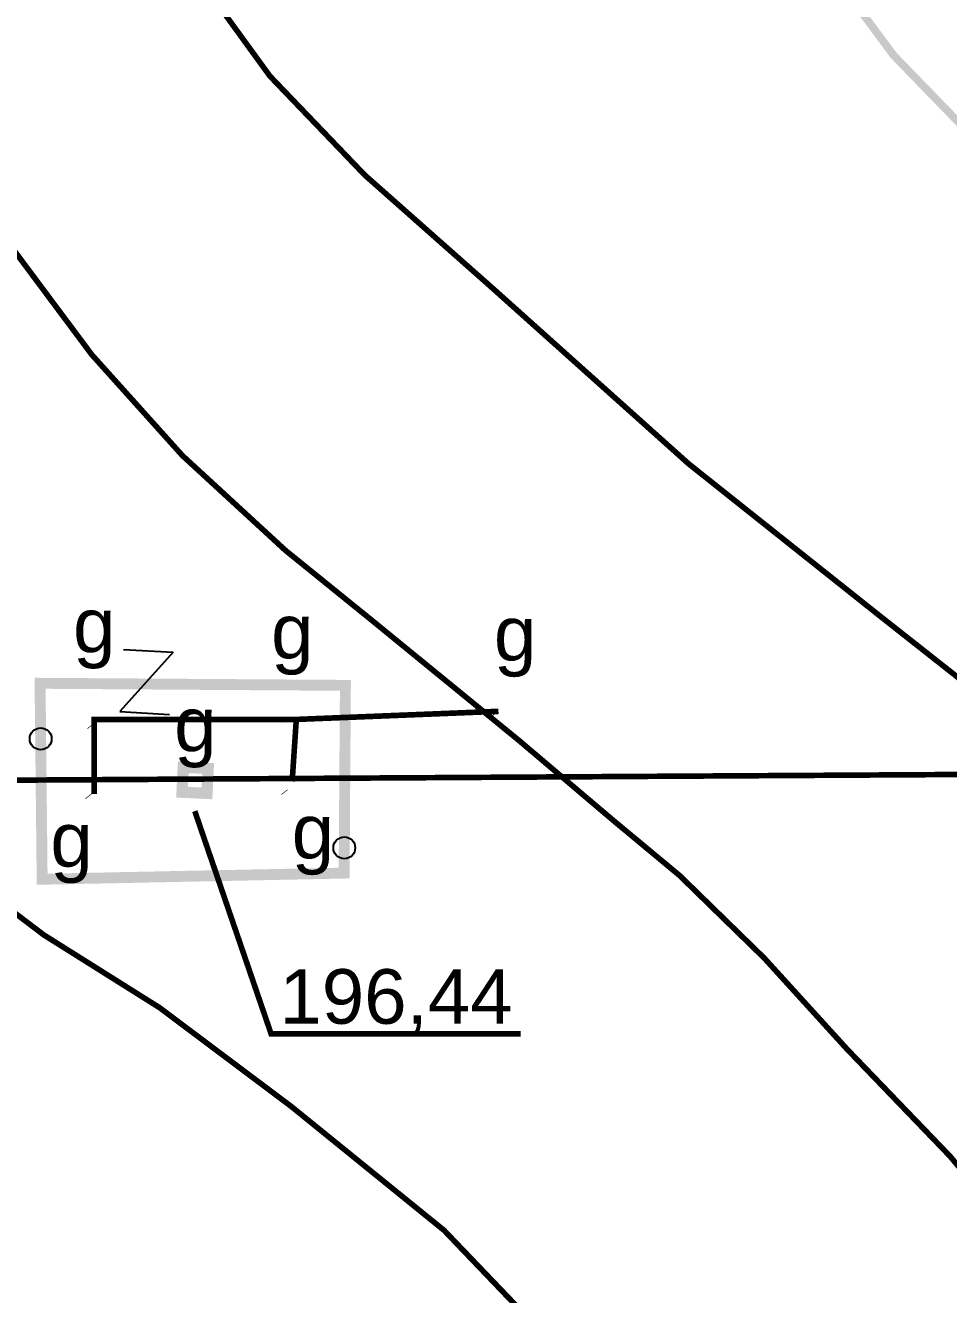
# Model space of a CAD drawing. Extents: x 7572697 to 7573818, y 5546684 to 5547005.
# Drawn here: x 7572810.08 to 7572824.88, y 5546923.75 to 5546944.1 of the extents above; entities that cross this region are included whole.
import ezdxf
from ezdxf.enums import TextEntityAlignment as Align

# ---------------------------------------------------------------- set-up
doc = ezdxf.new("R2010")
doc.units = 0
doc.header["$MEASUREMENT"] = 0
doc.linetypes.add('1', pattern=[2, 1, -1])
doc.linetypes.add('901', pattern=[0])
doc.styles.add('STYL_ARIAL', font='Arial', dxfattribs={"oblique": 0.1})

# ---------------------------------------------------------------- blocks, each defined once
blk = doc.blocks.new('507')
at = {"color": 0, "const_width": 0.18}
blk.add_lwpolyline([(0.2, 0.2), (0.2, -0.2), (-0.2, -0.2), (-0.2, 0.2)], close=True, dxfattribs=at)
blk = doc.blocks.new('991')
at = {"color": 0}
for p, q in [((-0.4, 0.5), (0.4, 0.5)), ((0.4, 0.5), (-0.4, -0.5)), ((-0.4, -0.5), (0.4, -0.5))]:
    blk.add_line(p, q, dxfattribs=at)

msp = doc.modelspace()

# ---------------------------------------------------------------- linework, layer by layer
at = {"color": 37, "linetype": '1', "const_width": 0.09}
for points in [[(7572812.1997, 5546963.327), (7572811.0753, 5546961.4749), (7572810.0831, 5546959.6096), (7572809.8185, 5546957.6252), (7572809.3555, 5546955.3101), (7572809.4878, 5546954.9133), (7572809.6201, 5546952.9289), (7572810.1492, 5546950.4154), (7572811.2737, 5546947.5049), (7572812.6628, 5546945.1237), (7572813.9989, 5546943.2848), (7572815.5203, 5546941.6973), (7572817.5377, 5546939.9114), (7572820.7127, 5546937.0671), (7572823.7885, 5546934.6197), (7572826.5997, 5546932.4039)], [(7572803.4949, 5546963.1418), (7572802.8996, 5546960.5621), (7572802.3043, 5546958.0221), (7572802.0397, 5546956.0377), (7572802.2382, 5546952.5982), (7572802.5027, 5546949.4893), (7572803.098, 5546945.6528), (7572803.8257, 5546942.9409), (7572804.421, 5546940.2289), (7572804.7517, 5546938.1784), (7572805.1486, 5546936.3924), (7572805.6777, 5546934.6065), (7572806.8684, 5546932.7544), (7572808.4559, 5546930.9685), (7572810.3741, 5546929.5133), (7572812.2262, 5546928.3491), (7572814.3428, 5546926.7616), (7572816.7902, 5546924.7772), (7572818.2454, 5546923.2559), (7572820.296, 5546920.9408), (7572822.0819, 5546918.8903), (7572824.0663, 5546916.509), (7572826.2491, 5546913.969)]]:
    msp.add_lwpolyline(points, dxfattribs=at)
at = {"color": 37}
for points, const_width in [([(7572822.0158, 5546962.3613), (7572821.1559, 5546960.5092), (7572820.3621, 5546958.5248), (7572820.0314, 5546956.7389), (7572820.0314, 5546955.0852), (7572820.2298, 5546951.9499), (7572820.759, 5546949.8333), (7572821.3543, 5546948.1135), (7572822.4788, 5546945.6661), (7572824.0001, 5546943.6156), (7572826.1168, 5546941.4327), (7572828.3658, 5546939.3822), (7572830.0855, 5546938.1255), (7572832.8637, 5546936.2072), (7572835.0465, 5546934.9505), (7572837.6923, 5546933.4291), (7572840.4969, 5546931.3521), (7572843.275, 5546928.7063), (7572845.7886, 5546926.1266)], 0.125), ([(7572807.6687, 5546944.2902), (7572808.694, 5546942.3257), (7572809.8846, 5546940.5067), (7572811.1413, 5546938.82), (7572812.5966, 5546937.1994), (7572814.2502, 5546935.678), (7572815.6393, 5546934.5536), (7572817.9874, 5546932.6353), (7572819.5088, 5546931.3455), (7572820.5671, 5546930.4658), (7572821.9231, 5546929.1428), (7572823.246, 5546927.6876), (7572824.8997, 5546925.9678), (7572826.216, 5546924.3936)], 0.09)]:
    msp.add_lwpolyline(points, dxfattribs=dict(at, const_width=const_width))
at = {"color": 0, "linetype": '901'}
for points, const_width in [([(7572810.3146, 5546933.5482), (7572815.2094, 5546933.5151), (7572815.189, 5546930.5047), (7572810.3477, 5546930.4063), (7572810.3146, 5546933.5482)], 0.175), ([(7572817.6019, 5546933.0627), (7572817.5989, 5546933.067), (7572817.596, 5546933.0713), (7572817.5933, 5546933.0758), (7572817.5907, 5546933.0804), (7572817.5883, 5546933.085), (7572817.5861, 5546933.0898), (7572817.584, 5546933.0946), (7572817.5821, 5546933.0995), (7572817.5804, 5546933.1044), (7572817.5789, 5546933.1094), (7572817.5775, 5546933.1145), (7572817.5763, 5546933.1196), (7572817.5753, 5546933.1247), (7572817.5744, 5546933.1299), (7572817.5738, 5546933.1351), (7572817.5733, 5546933.1403), (7572817.573, 5546933.1455), (7572817.5729, 5546933.1507), (7572817.573, 5546933.156), (7572817.5732, 5546933.1612), (7572817.5736, 5546933.1664), (7572817.5743, 5546933.1716), (7572817.5751, 5546933.1768), (7572817.576, 5546933.1819), (7572817.5772, 5546933.187), (7572817.5785, 5546933.1921), (7572817.58, 5546933.1971), (7572817.5817, 5546933.2021), (7572817.5836, 5546933.207), (7572817.5856, 5546933.2118), (7572817.5878, 5546933.2165), (7572817.5902, 5546933.2212), (7572817.5927, 5546933.2258), (7572817.5954, 5546933.2303), (7572817.5982, 5546933.2347), (7572817.6012, 5546933.239), (7572817.6043, 5546933.2432), (7572817.6076, 5546933.2473), (7572817.611, 5546933.2513), (7572817.6146, 5546933.2551), (7572817.6183, 5546933.2588), (7572817.6221, 5546933.2624), (7572817.626, 5546933.2658), (7572817.6301, 5546933.2692), (7572817.6342, 5546933.2723), (7572817.6385, 5546933.2753), (7572817.6429, 5546933.2782), (7572817.6474, 5546933.2809), (7572817.6519, 5546933.2835), (7572817.6566, 5546933.2859), (7572817.6613, 5546933.2881), (7572817.6662, 5546933.2902), (7572817.671, 5546933.2921), (7572817.676, 5546933.2938), (7572817.681, 5546933.2953), (7572817.686, 5546933.2967), (7572817.6911, 5546933.2979), (7572817.6963, 5546933.2989), (7572817.7014, 5546933.2998), (7572817.7066, 5546933.3004), (7572817.7118, 5546933.3009), (7572817.7171, 5546933.3012), (7572817.7223, 5546933.3013), (7572817.7275, 5546933.3012), (7572817.7328, 5546933.301), (7572817.738, 5546933.3006), (7572817.7432, 5546933.2999), (7572817.7484, 5546933.2991), (7572817.7535, 5546933.2982), (7572817.7586, 5546933.297), (7572817.7637, 5546933.2957), (7572817.7687, 5546933.2942), (7572817.7736, 5546933.2925), (7572817.7785, 5546933.2906), (7572817.7834, 5546933.2886), (7572817.7881, 5546933.2864), (7572817.7928, 5546933.284), (7572817.7974, 5546933.2815), (7572817.8019, 5546933.2788), (7572817.8063, 5546933.276), (7572817.8106, 5546933.273), (7572817.8148, 5546933.2699), (7572817.8189, 5546933.2666), (7572817.8228, 5546933.2632), (7572817.8267, 5546933.2596), (7572817.8304, 5546933.2559), (7572817.834, 5546933.2521), (7572817.8374, 5546933.2482), (7572817.8407, 5546933.2441), (7572817.8439, 5546933.24), (7572817.8469, 5546933.2357), (7572817.8498, 5546933.2313), (7572817.8525, 5546933.2268), (7572817.8551, 5546933.2222), (7572817.8574, 5546933.2176), (7572817.8597, 5546933.2129), (7572817.8617, 5546933.208), (7572817.8636, 5546933.2032), (7572817.8654, 5546933.1982), (7572817.8669, 5546933.1932), (7572817.8683, 5546933.1882), (7572817.8695, 5546933.1831), (7572817.8705, 5546933.1779), (7572817.8713, 5546933.1728), (7572817.872, 5546933.1676), (7572817.8725, 5546933.1624), (7572817.8728, 5546933.1571), (7572817.8729, 5546933.1519), (7572817.8728, 5546933.1467), (7572817.8726, 5546933.1414), (7572817.8721, 5546933.1362), (7572817.8715, 5546933.131), (7572817.8707, 5546933.1258), (7572817.8697, 5546933.1207), (7572817.8686, 5546933.1156), (7572817.8672, 5546933.1105), (7572817.8657, 5546933.1055), (7572817.864, 5546933.1006), (7572817.8622, 5546933.0957), (7572817.8602, 5546933.0908), (7572817.858, 5546933.0861), (7572817.8556, 5546933.0814), (7572817.8531, 5546933.0768), (7572817.8504, 5546933.0723), (7572817.8476, 5546933.0679), (7572817.8446, 5546933.0636), (7572817.8414, 5546933.0594), (7572817.8382, 5546933.0553), (7572817.8347, 5546933.0514), (7572817.8312, 5546933.0475), (7572817.8275, 5546933.0438), (7572817.8237, 5546933.0402), (7572817.8197, 5546933.0368), (7572817.8157, 5546933.0335), (7572817.8115, 5546933.0303), (7572817.8072, 5546933.0273), (7572817.8029, 5546933.0244), (7572817.7984, 5546933.0217), (7572817.7938, 5546933.0191), (7572817.7892, 5546933.0168), (7572817.7844, 5546933.0145), (7572817.7796, 5546933.0125), (7572817.7747, 5546933.0106), (7572817.7698, 5546933.0088), (7572817.7648, 5546933.0073), (7572817.7597, 5546933.0059), (7572817.7546, 5546933.0047), (7572817.7495, 5546933.0037), (7572817.7443, 5546933.0029), (7572817.7391, 5546933.0022), (7572817.7339, 5546933.0017), (7572817.7287, 5546933.0014), (7572817.7235, 5546933.0013), (7572817.7182, 5546933.0014), (7572817.713, 5546933.0016), (7572817.7078, 5546933.0021), (7572817.7026, 5546933.0027), (7572817.6974, 5546933.0035), (7572817.6923, 5546933.0045), (7572817.6872, 5546933.0056), (7572817.6821, 5546933.007), (7572817.6771, 5546933.0085), (7572817.6721, 5546933.0102), (7572817.6672, 5546933.012), (7572817.6624, 5546933.014), (7572817.6577, 5546933.0162), (7572817.653, 5546933.0186), (7572817.6484, 5546933.0211), (7572817.6439, 5546933.0238), (7572817.6395, 5546933.0266), (7572817.6352, 5546933.0296), (7572817.631, 5546933.0328), (7572817.6269, 5546933.036), (7572817.6229, 5546933.0395), (7572817.6191, 5546933.043), (7572817.6154, 5546933.0467), (7572817.6118, 5546933.0505), (7572817.6084, 5546933.0545), (7572817.6019, 5546933.0627)], 0.125), ([(7572811.1196, 5546932.8642), (7572811.1166, 5546932.8685), (7572811.1137, 5546932.8729), (7572811.111, 5546932.8774), (7572811.1084, 5546932.8819), (7572811.106, 5546932.8866), (7572811.1038, 5546932.8913), (7572811.1017, 5546932.8961), (7572811.0998, 5546932.901), (7572811.0981, 5546932.906), (7572811.0966, 5546932.911), (7572811.0952, 5546932.916), (7572811.094, 5546932.9211), (7572811.093, 5546932.9263), (7572811.0921, 5546932.9314), (7572811.0915, 5546932.9366), (7572811.091, 5546932.9418), (7572811.0907, 5546932.9471), (7572811.0906, 5546932.9523), (7572811.0907, 5546932.9575), (7572811.0909, 5546932.9628), (7572811.0914, 5546932.968), (7572811.092, 5546932.9732), (7572811.0928, 5546932.9784), (7572811.0938, 5546932.9835), (7572811.0949, 5546932.9886), (7572811.0962, 5546932.9937), (7572811.0978, 5546932.9987), (7572811.0994, 5546933.0036), (7572811.1013, 5546933.0085), (7572811.1033, 5546933.0134), (7572811.1055, 5546933.0181), (7572811.1079, 5546933.0228), (7572811.1104, 5546933.0274), (7572811.1131, 5546933.0319), (7572811.1159, 5546933.0363), (7572811.1189, 5546933.0406), (7572811.122, 5546933.0448), (7572811.1253, 5546933.0489), (7572811.1287, 5546933.0528), (7572811.1323, 5546933.0567), (7572811.136, 5546933.0604), (7572811.1398, 5546933.064), (7572811.1437, 5546933.0674), (7572811.1478, 5546933.0707), (7572811.152, 5546933.0739), (7572811.1562, 5546933.0769), (7572811.1606, 5546933.0798), (7572811.1651, 5546933.0825), (7572811.1697, 5546933.085), (7572811.1743, 5546933.0874), (7572811.1791, 5546933.0897), (7572811.1839, 5546933.0917), (7572811.1887, 5546933.0936), (7572811.1937, 5546933.0954), (7572811.1987, 5546933.0969), (7572811.2037, 5546933.0983), (7572811.2088, 5546933.0995), (7572811.214, 5546933.1005), (7572811.2191, 5546933.1013), (7572811.2243, 5546933.102), (7572811.2296, 5546933.1025), (7572811.2348, 5546933.1028), (7572811.24, 5546933.1029), (7572811.2452, 5546933.1028), (7572811.2505, 5546933.1026), (7572811.2557, 5546933.1021), (7572811.2609, 5546933.1015), (7572811.2661, 5546933.1007), (7572811.2712, 5546933.0997), (7572811.2763, 5546933.0986), (7572811.2814, 5546933.0972), (7572811.2864, 5546933.0957), (7572811.2914, 5546933.094), (7572811.2962, 5546933.0922), (7572811.3011, 5546933.0901), (7572811.3058, 5546933.088), (7572811.3105, 5546933.0856), (7572811.3151, 5546933.0831), (7572811.3196, 5546933.0804), (7572811.324, 5546933.0776), (7572811.3283, 5546933.0746), (7572811.3325, 5546933.0714), (7572811.3366, 5546933.0682), (7572811.3405, 5546933.0647), (7572811.3444, 5546933.0612), (7572811.3481, 5546933.0575), (7572811.3517, 5546933.0537), (7572811.3551, 5546933.0497), (7572811.3584, 5546933.0457), (7572811.3616, 5546933.0415), (7572811.3646, 5546933.0372), (7572811.3675, 5546933.0329), (7572811.3702, 5546933.0284), (7572811.3728, 5546933.0238), (7572811.3752, 5546933.0192), (7572811.3774, 5546933.0144), (7572811.3795, 5546933.0096), (7572811.3813, 5546933.0047), (7572811.3831, 5546932.9998), (7572811.3846, 5546932.9948), (7572811.386, 5546932.9897), (7572811.3872, 5546932.9846), (7572811.3882, 5546932.9795), (7572811.3891, 5546932.9743), (7572811.3897, 5546932.9691), (7572811.3902, 5546932.9639), (7572811.3905, 5546932.9587), (7572811.3906, 5546932.9535), (7572811.3905, 5546932.9482), (7572811.3903, 5546932.943), (7572811.3898, 5546932.9378), (7572811.3892, 5546932.9326), (7572811.3884, 5546932.9274), (7572811.3874, 5546932.9223), (7572811.3863, 5546932.9172), (7572811.3849, 5546932.9121), (7572811.3834, 5546932.9071), (7572811.3817, 5546932.9021), (7572811.3799, 5546932.8972), (7572811.3779, 5546932.8924), (7572811.3757, 5546932.8876), (7572811.3733, 5546932.883), (7572811.3708, 5546932.8784), (7572811.3681, 5546932.8739), (7572811.3653, 5546932.8695), (7572811.3623, 5546932.8652), (7572811.3592, 5546932.861), (7572811.3559, 5546932.8569), (7572811.3525, 5546932.8529), (7572811.3489, 5546932.8491), (7572811.3452, 5546932.8454), (7572811.3414, 5546932.8418), (7572811.3375, 5546932.8383), (7572811.3334, 5546932.835), (7572811.3292, 5546932.8319), (7572811.325, 5546932.8288), (7572811.3206, 5546932.826), (7572811.3161, 5546932.8233), (7572811.3115, 5546932.8207), (7572811.3069, 5546932.8183), (7572811.3021, 5546932.8161), (7572811.2973, 5546932.814), (7572811.2924, 5546932.8121), (7572811.2875, 5546932.8104), (7572811.2825, 5546932.8089), (7572811.2774, 5546932.8075), (7572811.2724, 5546932.8063), (7572811.2672, 5546932.8053), (7572811.262, 5546932.8044), (7572811.2569, 5546932.8038), (7572811.2516, 5546932.8033), (7572811.2464, 5546932.803), (7572811.2412, 5546932.8029), (7572811.2359, 5546932.803), (7572811.2307, 5546932.8032), (7572811.2255, 5546932.8036), (7572811.2203, 5546932.8043), (7572811.2151, 5546932.8051), (7572811.21, 5546932.806), (7572811.2049, 5546932.8072), (7572811.1998, 5546932.8085), (7572811.1948, 5546932.81), (7572811.1898, 5546932.8117), (7572811.1849, 5546932.8136), (7572811.1801, 5546932.8156), (7572811.1754, 5546932.8178), (7572811.1707, 5546932.8202), (7572811.1661, 5546932.8227), (7572811.1616, 5546932.8254), (7572811.1572, 5546932.8282), (7572811.1529, 5546932.8312), (7572811.1487, 5546932.8343), (7572811.1446, 5546932.8376), (7572811.1407, 5546932.841), (7572811.1368, 5546932.8446), (7572811.1331, 5546932.8483), (7572811.1295, 5546932.8521), (7572811.1261, 5546932.856), (7572811.1196, 5546932.8642)], 0.125), ([(7572814.2284, 5546932.9635), (7572814.2254, 5546932.9677), (7572814.2225, 5546932.9721), (7572814.2198, 5546932.9766), (7572814.2173, 5546932.9812), (7572814.2149, 5546932.9858), (7572814.2127, 5546932.9906), (7572814.2106, 5546932.9954), (7572814.2087, 5546933.0002), (7572814.207, 5546933.0052), (7572814.2054, 5546933.0102), (7572814.204, 5546933.0152), (7572814.2028, 5546933.0203), (7572814.2018, 5546933.0255), (7572814.201, 5546933.0306), (7572814.2003, 5546933.0358), (7572814.1999, 5546933.0411), (7572814.1996, 5546933.0463), (7572814.1994, 5546933.0515), (7572814.1995, 5546933.0568), (7572814.1998, 5546933.062), (7572814.2002, 5546933.0672), (7572814.2008, 5546933.0724), (7572814.2016, 5546933.0776), (7572814.2026, 5546933.0827), (7572814.2038, 5546933.0878), (7572814.2051, 5546933.0929), (7572814.2066, 5546933.0979), (7572814.2083, 5546933.1029), (7572814.2102, 5546933.1077), (7572814.2122, 5546933.1126), (7572814.2144, 5546933.1173), (7572814.2167, 5546933.122), (7572814.2193, 5546933.1266), (7572814.2219, 5546933.1311), (7572814.2248, 5546933.1355), (7572814.2278, 5546933.1398), (7572814.2309, 5546933.144), (7572814.2342, 5546933.1481), (7572814.2376, 5546933.152), (7572814.2411, 5546933.1559), (7572814.2448, 5546933.1596), (7572814.2486, 5546933.1632), (7572814.2526, 5546933.1666), (7572814.2566, 5546933.1699), (7572814.2608, 5546933.1731), (7572814.2651, 5546933.1761), (7572814.2695, 5546933.179), (7572814.2739, 5546933.1817), (7572814.2785, 5546933.1843), (7572814.2832, 5546933.1867), (7572814.2879, 5546933.1889), (7572814.2927, 5546933.191), (7572814.2976, 5546933.1929), (7572814.3025, 5546933.1946), (7572814.3075, 5546933.1961), (7572814.3126, 5546933.1975), (7572814.3177, 5546933.1987), (7572814.3228, 5546933.1997), (7572814.328, 5546933.2006), (7572814.3332, 5546933.2012), (7572814.3384, 5546933.2017), (7572814.3436, 5546933.202), (7572814.3489, 5546933.2021), (7572814.3541, 5546933.202), (7572814.3593, 5546933.2018), (7572814.3645, 5546933.2013), (7572814.3697, 5546933.2007), (7572814.3749, 5546933.1999), (7572814.3801, 5546933.1989), (7572814.3852, 5546933.1978), (7572814.3902, 5546933.1964), (7572814.3952, 5546933.1949), (7572814.4002, 5546933.1932), (7572814.4051, 5546933.1914), (7572814.4099, 5546933.1894), (7572814.4147, 5546933.1872), (7572814.4194, 5546933.1848), (7572814.4239, 5546933.1823), (7572814.4284, 5546933.1796), (7572814.4328, 5546933.1768), (7572814.4371, 5546933.1738), (7572814.4413, 5546933.1707), (7572814.4454, 5546933.1674), (7572814.4494, 5546933.164), (7572814.4532, 5546933.1604), (7572814.4569, 5546933.1567), (7572814.4605, 5546933.1529), (7572814.464, 5546933.149), (7572814.4673, 5546933.1449), (7572814.4705, 5546933.1407), (7572814.4735, 5546933.1365), (7572814.4763, 5546933.1321), (7572814.4791, 5546933.1276), (7572814.4816, 5546933.123), (7572814.484, 5546933.1184), (7572814.4862, 5546933.1136), (7572814.4883, 5546933.1088), (7572814.4902, 5546933.1039), (7572814.4919, 5546933.099), (7572814.4935, 5546933.094), (7572814.4949, 5546933.0889), (7572814.496, 5546933.0839), (7572814.4971, 5546933.0787), (7572814.4979, 5546933.0735), (7572814.4986, 5546933.0684), (7572814.499, 5546933.0631), (7572814.4993, 5546933.0579), (7572814.4994, 5546933.0527), (7572814.4994, 5546933.0474), (7572814.4991, 5546933.0422), (7572814.4987, 5546933.037), (7572814.4981, 5546933.0318), (7572814.4973, 5546933.0266), (7572814.4963, 5546933.0215), (7572814.4951, 5546933.0164), (7572814.4938, 5546933.0113), (7572814.4923, 5546933.0063), (7572814.4906, 5546933.0013), (7572814.4887, 5546932.9964), (7572814.4867, 5546932.9916), (7572814.4845, 5546932.9869), (7572814.4822, 5546932.9822), (7572814.4796, 5546932.9776), (7572814.477, 5546932.9731), (7572814.4741, 5546932.9687), (7572814.4711, 5546932.9644), (7572814.468, 5546932.9602), (7572814.4647, 5546932.9561), (7572814.4613, 5546932.9522), (7572814.4578, 5546932.9483), (7572814.4541, 5546932.9446), (7572814.4502, 5546932.941), (7572814.4463, 5546932.9376), (7572814.4423, 5546932.9343), (7572814.4381, 5546932.9311), (7572814.4338, 5546932.9281), (7572814.4294, 5546932.9252), (7572814.425, 5546932.9225), (7572814.4204, 5546932.9199), (7572814.4157, 5546932.9175), (7572814.411, 5546932.9153), (7572814.4062, 5546932.9132), (7572814.4013, 5546932.9113), (7572814.3964, 5546932.9096), (7572814.3914, 5546932.9081), (7572814.3863, 5546932.9067), (7572814.3812, 5546932.9055), (7572814.3761, 5546932.9045), (7572814.3709, 5546932.9036), (7572814.3657, 5546932.903), (7572814.3605, 5546932.9025), (7572814.3553, 5546932.9022), (7572814.35, 5546932.9021), (7572814.3448, 5546932.9022), (7572814.3396, 5546932.9024), (7572814.3343, 5546932.9029), (7572814.3291, 5546932.9035), (7572814.324, 5546932.9043), (7572814.3188, 5546932.9053), (7572814.3137, 5546932.9064), (7572814.3087, 5546932.9077), (7572814.3036, 5546932.9093), (7572814.2987, 5546932.9109), (7572814.2938, 5546932.9128), (7572814.289, 5546932.9148), (7572814.2842, 5546932.917), (7572814.2795, 5546932.9194), (7572814.275, 5546932.9219), (7572814.2705, 5546932.9246), (7572814.2661, 5546932.9274), (7572814.2618, 5546932.9304), (7572814.2576, 5546932.9335), (7572814.2535, 5546932.9368), (7572814.2495, 5546932.9402), (7572814.2457, 5546932.9438), (7572814.242, 5546932.9475), (7572814.2384, 5546932.9513), (7572814.2349, 5546932.9552), (7572814.2284, 5546932.9635)], 0.125), ([(7572811.0865, 5546931.7398), (7572811.0835, 5546931.744), (7572811.0806, 5546931.7484), (7572811.0779, 5546931.7529), (7572811.0754, 5546931.7575), (7572811.073, 5546931.7621), (7572811.0707, 5546931.7669), (7572811.0687, 5546931.7717), (7572811.0668, 5546931.7766), (7572811.065, 5546931.7815), (7572811.0635, 5546931.7865), (7572811.0621, 5546931.7915), (7572811.0609, 5546931.7966), (7572811.0599, 5546931.8018), (7572811.0591, 5546931.8069), (7572811.0584, 5546931.8121), (7572811.0579, 5546931.8174), (7572811.0576, 5546931.8226), (7572811.0575, 5546931.8278), (7572811.0576, 5546931.8331), (7572811.0578, 5546931.8383), (7572811.0583, 5546931.8435), (7572811.0589, 5546931.8487), (7572811.0597, 5546931.8539), (7572811.0607, 5546931.859), (7572811.0618, 5546931.8641), (7572811.0632, 5546931.8692), (7572811.0647, 5546931.8742), (7572811.0664, 5546931.8792), (7572811.0682, 5546931.8841), (7572811.0703, 5546931.8889), (7572811.0724, 5546931.8936), (7572811.0748, 5546931.8983), (7572811.0773, 5546931.9029), (7572811.08, 5546931.9074), (7572811.0828, 5546931.9118), (7572811.0858, 5546931.9161), (7572811.089, 5546931.9203), (7572811.0922, 5546931.9244), (7572811.0957, 5546931.9283), (7572811.0992, 5546931.9322), (7572811.1029, 5546931.9359), (7572811.1067, 5546931.9395), (7572811.1107, 5546931.9429), (7572811.1147, 5546931.9462), (7572811.1189, 5546931.9494), (7572811.1232, 5546931.9524), (7572811.1275, 5546931.9553), (7572811.132, 5546931.958), (7572811.1366, 5546931.9606), (7572811.1412, 5546931.963), (7572811.146, 5546931.9652), (7572811.1508, 5546931.9673), (7572811.1557, 5546931.9692), (7572811.1606, 5546931.9709), (7572811.1656, 5546931.9724), (7572811.1707, 5546931.9738), (7572811.1758, 5546931.975), (7572811.1809, 5546931.976), (7572811.1861, 5546931.9769), (7572811.1913, 5546931.9775), (7572811.1965, 5546931.978), (7572811.2017, 5546931.9783), (7572811.2069, 5546931.9784), (7572811.2122, 5546931.9783), (7572811.2174, 5546931.9781), (7572811.2226, 5546931.9776), (7572811.2278, 5546931.977), (7572811.233, 5546931.9762), (7572811.2381, 5546931.9752), (7572811.2432, 5546931.9741), (7572811.2483, 5546931.9727), (7572811.2533, 5546931.9712), (7572811.2583, 5546931.9696), (7572811.2632, 5546931.9677), (7572811.268, 5546931.9657), (7572811.2728, 5546931.9635), (7572811.2774, 5546931.9611), (7572811.282, 5546931.9586), (7572811.2865, 5546931.9559), (7572811.2909, 5546931.9531), (7572811.2952, 5546931.9501), (7572811.2994, 5546931.947), (7572811.3035, 5546931.9437), (7572811.3075, 5546931.9403), (7572811.3113, 5546931.9367), (7572811.315, 5546931.933), (7572811.3186, 5546931.9292), (7572811.3221, 5546931.9253), (7572811.3254, 5546931.9212), (7572811.3285, 5546931.917), (7572811.3316, 5546931.9128), (7572811.3344, 5546931.9084), (7572811.3371, 5546931.9039), (7572811.3397, 5546931.8993), (7572811.3421, 5546931.8947), (7572811.3443, 5546931.8899), (7572811.3464, 5546931.8851), (7572811.3483, 5546931.8802), (7572811.35, 5546931.8753), (7572811.3516, 5546931.8703), (7572811.3529, 5546931.8653), (7572811.3541, 5546931.8602), (7572811.3551, 5546931.855), (7572811.356, 5546931.8499), (7572811.3566, 5546931.8447), (7572811.3571, 5546931.8394), (7572811.3574, 5546931.8342), (7572811.3575, 5546931.829), (7572811.3575, 5546931.8237), (7572811.3572, 5546931.8185), (7572811.3568, 5546931.8133), (7572811.3561, 5546931.8081), (7572811.3553, 5546931.8029), (7572811.3544, 5546931.7978), (7572811.3532, 5546931.7927), (7572811.3519, 5546931.7876), (7572811.3504, 5546931.7826), (7572811.3487, 5546931.7776), (7572811.3468, 5546931.7727), (7572811.3448, 5546931.7679), (7572811.3426, 5546931.7632), (7572811.3402, 5546931.7585), (7572811.3377, 5546931.7539), (7572811.335, 5546931.7494), (7572811.3322, 5546931.745), (7572811.3292, 5546931.7407), (7572811.3261, 5546931.7365), (7572811.3228, 5546931.7324), (7572811.3194, 5546931.7285), (7572811.3158, 5546931.7246), (7572811.3121, 5546931.7209), (7572811.3083, 5546931.7173), (7572811.3044, 5546931.7139), (7572811.3003, 5546931.7106), (7572811.2962, 5546931.7074), (7572811.2919, 5546931.7044), (7572811.2875, 5546931.7015), (7572811.283, 5546931.6988), (7572811.2785, 5546931.6962), (7572811.2738, 5546931.6938), (7572811.2691, 5546931.6916), (7572811.2643, 5546931.6895), (7572811.2594, 5546931.6876), (7572811.2544, 5546931.6859), (7572811.2494, 5546931.6844), (7572811.2444, 5546931.683), (7572811.2393, 5546931.6818), (7572811.2341, 5546931.6808), (7572811.229, 5546931.6799), (7572811.2238, 5546931.6793), (7572811.2186, 5546931.6788), (7572811.2133, 5546931.6785), (7572811.2081, 5546931.6784), (7572811.2029, 5546931.6785), (7572811.1976, 5546931.6787), (7572811.1924, 5546931.6792), (7572811.1872, 5546931.6798), (7572811.182, 5546931.6806), (7572811.1769, 5546931.6816), (7572811.1718, 5546931.6827), (7572811.1667, 5546931.6841), (7572811.1617, 5546931.6856), (7572811.1568, 5546931.6872), (7572811.1519, 5546931.6891), (7572811.147, 5546931.6911), (7572811.1423, 5546931.6933), (7572811.1376, 5546931.6957), (7572811.133, 5546931.6982), (7572811.1285, 5546931.7009), (7572811.1241, 5546931.7037), (7572811.1198, 5546931.7067), (7572811.1156, 5546931.7098), (7572811.1116, 5546931.7131), (7572811.1076, 5546931.7165), (7572811.1037, 5546931.7201), (7572811.1, 5546931.7238), (7572811.0964, 5546931.7276), (7572811.093, 5546931.7315), (7572811.0865, 5546931.7398)], 0.125), ([(7572814.2284, 5546931.8059), (7572814.2254, 5546931.8102), (7572814.2225, 5546931.8146), (7572814.2198, 5546931.819), (7572814.2173, 5546931.8236), (7572814.2149, 5546931.8283), (7572814.2127, 5546931.833), (7572814.2106, 5546931.8378), (7572814.2087, 5546931.8427), (7572814.207, 5546931.8476), (7572814.2054, 5546931.8526), (7572814.204, 5546931.8577), (7572814.2028, 5546931.8628), (7572814.2018, 5546931.8679), (7572814.201, 5546931.8731), (7572814.2003, 5546931.8783), (7572814.1999, 5546931.8835), (7572814.1996, 5546931.8887), (7572814.1994, 5546931.894), (7572814.1995, 5546931.8992), (7572814.1998, 5546931.9044), (7572814.2002, 5546931.9096), (7572814.2008, 5546931.9148), (7572814.2016, 5546931.92), (7572814.2026, 5546931.9252), (7572814.2038, 5546931.9303), (7572814.2051, 5546931.9353), (7572814.2066, 5546931.9403), (7572814.2083, 5546931.9453), (7572814.2102, 5546931.9502), (7572814.2122, 5546931.955), (7572814.2144, 5546931.9598), (7572814.2167, 5546931.9645), (7572814.2193, 5546931.969), (7572814.2219, 5546931.9735), (7572814.2248, 5546931.9779), (7572814.2278, 5546931.9822), (7572814.2309, 5546931.9864), (7572814.2342, 5546931.9905), (7572814.2376, 5546931.9945), (7572814.2411, 5546931.9983), (7572814.2448, 5546932.002), (7572814.2486, 5546932.0056), (7572814.2526, 5546932.0091), (7572814.2566, 5546932.0124), (7572814.2608, 5546932.0156), (7572814.2651, 5546932.0186), (7572814.2695, 5546932.0214), (7572814.2739, 5546932.0242), (7572814.2785, 5546932.0267), (7572814.2832, 5546932.0291), (7572814.2879, 5546932.0313), (7572814.2927, 5546932.0334), (7572814.2976, 5546932.0353), (7572814.3025, 5546932.037), (7572814.3075, 5546932.0386), (7572814.3126, 5546932.0399), (7572814.3177, 5546932.0411), (7572814.3228, 5546932.0422), (7572814.328, 5546932.043), (7572814.3332, 5546932.0437), (7572814.3384, 5546932.0441), (7572814.3436, 5546932.0444), (7572814.3489, 5546932.0445), (7572814.3541, 5546932.0445), (7572814.3593, 5546932.0442), (7572814.3645, 5546932.0438), (7572814.3697, 5546932.0432), (7572814.3749, 5546932.0424), (7572814.3801, 5546932.0414), (7572814.3852, 5546932.0402), (7572814.3902, 5546932.0389), (7572814.3952, 5546932.0374), (7572814.4002, 5546932.0357), (7572814.4051, 5546932.0338), (7572814.4099, 5546932.0318), (7572814.4147, 5546932.0296), (7572814.4194, 5546932.0273), (7572814.4239, 5546932.0247), (7572814.4284, 5546932.0221), (7572814.4328, 5546932.0192), (7572814.4371, 5546932.0162), (7572814.4413, 5546932.0131), (7572814.4454, 5546932.0098), (7572814.4494, 5546932.0064), (7572814.4532, 5546932.0029), (7572814.4569, 5546931.9992), (7572814.4605, 5546931.9953), (7572814.464, 5546931.9914), (7572814.4673, 5546931.9874), (7572814.4705, 5546931.9832), (7572814.4735, 5546931.9789), (7572814.4763, 5546931.9745), (7572814.4791, 5546931.97), (7572814.4816, 5546931.9655), (7572814.484, 5546931.9608), (7572814.4862, 5546931.9561), (7572814.4883, 5546931.9513), (7572814.4902, 5546931.9464), (7572814.4919, 5546931.9415), (7572814.4935, 5546931.9365), (7572814.4949, 5546931.9314), (7572814.496, 5546931.9263), (7572814.4971, 5546931.9212), (7572814.4979, 5546931.916), (7572814.4986, 5546931.9108), (7572814.499, 5546931.9056), (7572814.4993, 5546931.9004), (7572814.4994, 5546931.8951), (7572814.4994, 5546931.8899), (7572814.4991, 5546931.8847), (7572814.4987, 5546931.8794), (7572814.4981, 5546931.8742), (7572814.4973, 5546931.8691), (7572814.4963, 5546931.8639), (7572814.4951, 5546931.8588), (7572814.4938, 5546931.8538), (7572814.4923, 5546931.8487), (7572814.4906, 5546931.8438), (7572814.4887, 5546931.8389), (7572814.4867, 5546931.8341), (7572814.4845, 5546931.8293), (7572814.4822, 5546931.8246), (7572814.4796, 5546931.8201), (7572814.477, 5546931.8156), (7572814.4741, 5546931.8111), (7572814.4711, 5546931.8068), (7572814.468, 5546931.8027), (7572814.4647, 5546931.7986), (7572814.4613, 5546931.7946), (7572814.4578, 5546931.7908), (7572814.4541, 5546931.7871), (7572814.4502, 5546931.7835), (7572814.4463, 5546931.78), (7572814.4423, 5546931.7767), (7572814.4381, 5546931.7735), (7572814.4338, 5546931.7705), (7572814.4294, 5546931.7676), (7572814.425, 5546931.7649), (7572814.4204, 5546931.7624), (7572814.4157, 5546931.76), (7572814.411, 5546931.7578), (7572814.4062, 5546931.7557), (7572814.4013, 5546931.7538), (7572814.3964, 5546931.7521), (7572814.3914, 5546931.7505), (7572814.3863, 5546931.7491), (7572814.3812, 5546931.7479), (7572814.3761, 5546931.7469), (7572814.3709, 5546931.7461), (7572814.3657, 5546931.7454), (7572814.3605, 5546931.745), (7572814.3553, 5546931.7447), (7572814.35, 5546931.7445), (7572814.3448, 5546931.7446), (7572814.3396, 5546931.7449), (7572814.3343, 5546931.7453), (7572814.3291, 5546931.7459), (7572814.324, 5546931.7467), (7572814.3188, 5546931.7477), (7572814.3137, 5546931.7489), (7572814.3087, 5546931.7502), (7572814.3036, 5546931.7517), (7572814.2987, 5546931.7534), (7572814.2938, 5546931.7553), (7572814.289, 5546931.7573), (7572814.2842, 5546931.7595), (7572814.2795, 5546931.7618), (7572814.275, 5546931.7644), (7572814.2705, 5546931.767), (7572814.2661, 5546931.7699), (7572814.2618, 5546931.7729), (7572814.2576, 5546931.776), (7572814.2535, 5546931.7793), (7572814.2495, 5546931.7827), (7572814.2457, 5546931.7862), (7572814.242, 5546931.7899), (7572814.2384, 5546931.7937), (7572814.2349, 5546931.7977), (7572814.2284, 5546931.8059)], 0.125)]:
    msp.add_lwpolyline(points, dxfattribs=dict(at, const_width=const_width))
at = {"color": 2, "const_width": 0.09}
for points in [[(7572814.3561, 5546932.9661), (7572817.6634, 5546933.0984)], [(7572811.1811, 5546931.7755), (7572811.1811, 5546932.9661), (7572814.4222, 5546932.9661), (7572814.3561, 5546931.9739)], [(7573082.8418, 5546859.3988), (7573069.4142, 5546867.7993), (7573055.2061, 5546876.6099), (7573048.7238, 5546879.388), (7573037.479, 5546880.5786), (7573023.7075, 5546881.3724), (7572999.3658, 5546883.1583), (7572982.1547, 5546884.5474), (7572980.5672, 5546884.7458), (7572967.1396, 5546886.9948), (7572936.3686, 5546889.5745), (7572913.4689, 5546892.0219), (7572888.3997, 5546894.337), (7572845.6563, 5546898.4777), (7572835.3904, 5546900.5944), (7572831.7524, 5546903.7694), (7572805.0957, 5546927.3437), (7572800.9284, 5546931.9409), (7572850.4717, 5546932.2385)]]:
    msp.add_lwpolyline(points, dxfattribs=at)
at = {"color": 0, "const_width": 0.09}
msp.add_lwpolyline([(7572818.0205, 5546927.9258), (7572814.0187, 5546927.9258), (7572812.795, 5546931.4977)], dxfattribs=at)
at = {"color": 0}
for centre in [(7572810.324, 5546932.6585), (7572815.1917, 5546930.9101)]:
    msp.add_circle(centre, 0.175, dxfattribs=at)

# ---------------------------------------------------------------- block references
for name, p, rotation in [('991', (7572812.02, 5546933.57), 356.6310100000001), ('507', (7572812.8, 5546931.9923), 267.27251)]:
    msp.add_blockref(name, p, dxfattribs=dict(at, rotation=rotation))

# ---------------------------------------------------------------- texts
at = {"color": 0, "style": 'STYL_ARIAL'}
for s, p in [('g', (7572810.8437, 5546934.917)), ('g', (7572814.0187, 5546934.8178)), ('g', (7572817.5906, 5546934.7846)), ('g', (7572812.4643, 5546933.3295)), ('g', (7572814.3494, 5546931.6097)), ('g', (7572810.4799, 5546931.4774)), ('196,44', (7572814.151, 5546928.9638)), ('196,44', (7572814.151, 5546928.9638)), ('196,44', (7572814.151, 5546928.9638))]:
    msp.add_text(s, height=0.875, dxfattribs=at).set_placement(p, align=Align.TOP_LEFT)

doc.saveas('drawing.dxf')
